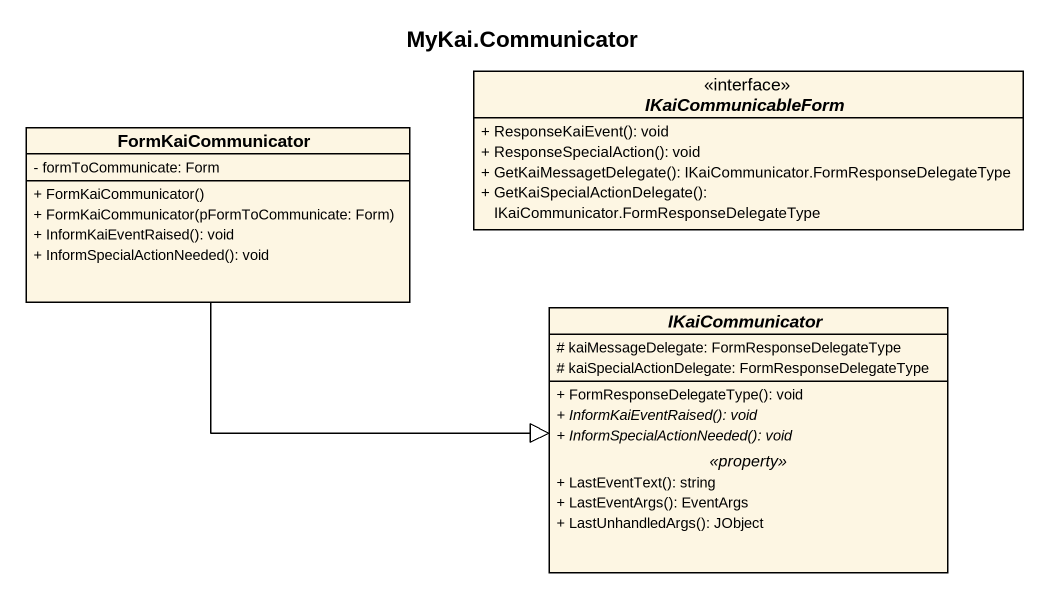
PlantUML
@startuml
title MyKai.Communicator
hide circle
hide empty members
skinparam classAttributeIconSize 0
class FormKaiCommunicator {
  - formToCommunicate: Form
  + FormKaiCommunicator()
  + FormKaiCommunicator(pFormToCommunicate: Form)
  + InformKaiEventRaised(): void
  + InformSpecialActionNeeded(): void
}
interface IKaiCommunicableForm {
  + ResponseKaiEvent(): void
  + ResponseSpecialAction(): void
  + GetKaiMessagetDelegate(): IKaiCommunicator.FormResponseDelegateType
  + GetKaiSpecialActionDelegate(): IKaiCommunicator.FormResponseDelegateType
}
abstract class IKaiCommunicator {
  # kaiMessageDelegate: FormResponseDelegateType
  # kaiSpecialActionDelegate: FormResponseDelegateType
  --
  + FormResponseDelegateType(): void
  {abstract} + InformKaiEventRaised(): void
  {abstract} + InformSpecialActionNeeded(): void
  .. <<property>> ..
  + LastEventText(): string
  + LastEventArgs(): EventArgs
  + LastUnhandledArgs(): JObject
}
FormKaiCommunicator -right-|> IKaiCommunicator
@enduml
